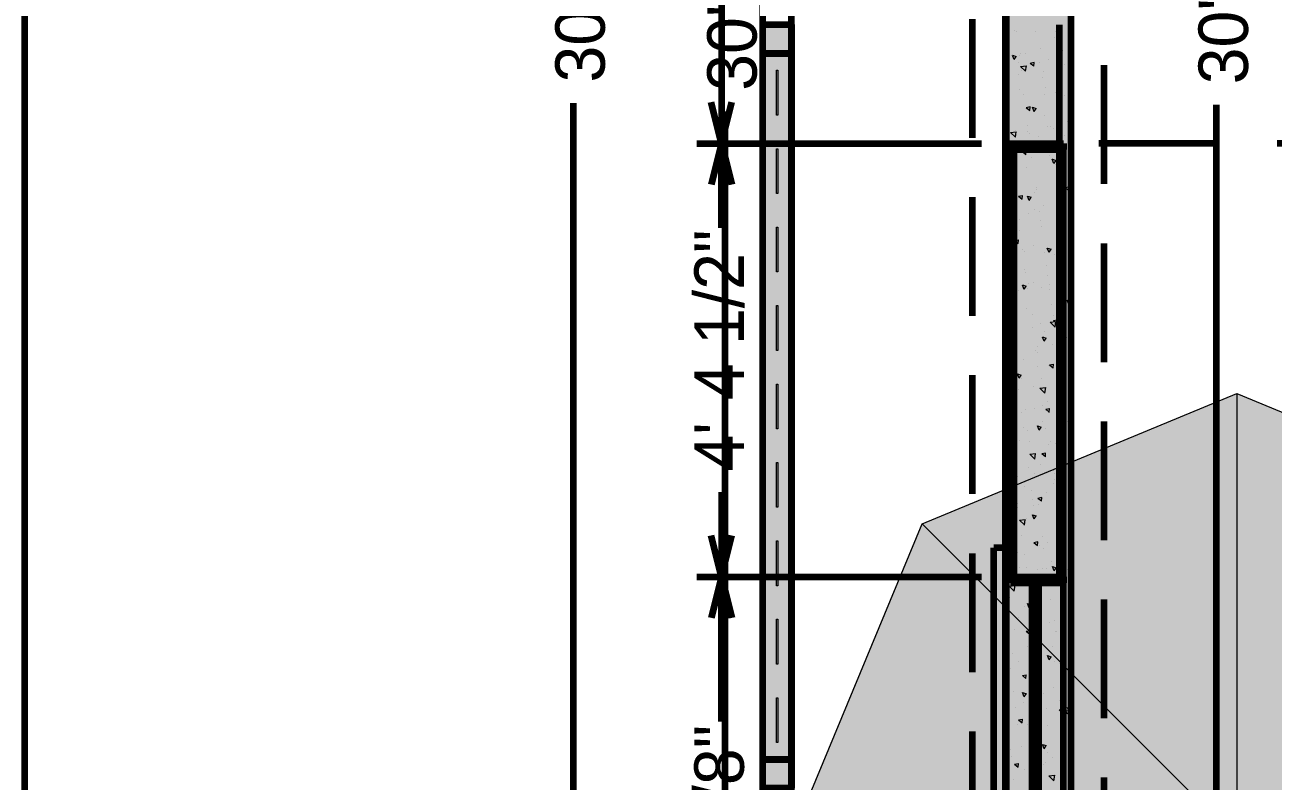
# Model space of a CAD drawing. Header units: inches. Extents: x -355 to 955, y -237 to 947.
# Drawn here: x -64.9 to 86.4, y 125 to 216.7 of the extents above; entities that cross this region are included whole.
import ezdxf

# ---------------------------------------------------------------- set-up
doc = ezdxf.new("R2010")
doc.units = ezdxf.units.IN
doc.header["$LTSCALE"] = 96
doc.header["$MEASUREMENT"] = 0
doc.linetypes.add('Dash', pattern=[0.225, 0.15, -0.075])
for name, color, linetype, lineweight, true_color in [('Casings_ Exterior-1', 7, 'Continuous', 158, 0x000000), ('Dimensions-0', 7, 'Continuous', 158, 0x000080), ('Dimensions-1', 7, 'Continuous', 158, 0x000080), ('Dimensions-2', 7, 'Continuous', 158, 0x000080), ('Doors-1', 7, 'Continuous', 158, 0x4b4b4b), ('Footings-0', 7, 'Dash', 211, 0x000000), ('Furniture_ Exterior-2', 7, 'Continuous', 211, 0x008080), ('Slabs-1', 7, 'Continuous', 211, 0x000000), ('Walls_  Foundation-0', 7, 'Continuous', 211, 0x000000), ('Walls_  Normal-1', 7, 'Continuous', 211, 0x000000), ('Walls_  Railings-2', 7, 'Continuous', 158, 0x000000), ('Windows-1', 7, 'Continuous', 158, 0x4b4b4b)]:
    doc.layers.add(name, color=color, linetype=linetype, lineweight=lineweight, true_color=true_color)

# ---------------------------------------------------------------- blocks, each defined once
blk = doc.blocks.new('Patio Table (w_ umbrella)')
at = {"layer": 'Furniture_ Exterior-2', "color": 136, "lineweight": 0, "true_color": 0x008080, "transparency": 33554687}
for p, q in [((0, 0), (0, 108)), ((-38.18, 92.18), (38.18, 15.82)), ((-38.18, 15.82), (38.18, 92.18)), ((54, 54), (-54, 54))]:
    blk.add_line(p, q, dxfattribs=at)
blk.add_lwpolyline([(0, 108), (38.18, 92.18), (54, 54), (38.18, 15.82), (0, 0), (-38.18, 15.82), (-54, 54), (-38.18, 92.18)], close=True, dxfattribs=at)
blk.add_circle((0, 54), 0.5, dxfattribs=at)
at = {"layer": 'Furniture_ Exterior-2', "color": 7, "lineweight": 0, "true_color": 0xffffff, "transparency": 33554687}
for points in [[(-38.18, 92.18), (0, 108), (-38.18, 92.18), (38.18, 92.18)], [(-38.18, 92.18), (0, 0), (-38.18, 92.18), (-54, 54)], [(-38.18, 92.18), (38.18, 15.82), (-38.18, 92.18), (0, 0)], [(-38.18, 92.18), (38.18, 92.18), (-38.18, 92.18), (38.18, 15.82)], [(38.18, 92.18), (54, 54), (38.18, 92.18), (38.18, 15.82)], [(0, 54.5), (-0.47, 54.17), (-0.5, 54), (-0.49, 54.09)], [(0, 54.5), (-0.5, 54), (-0.47, 53.83), (-0.49, 53.91)], [(0, 54.5), (-0.38, 54.32), (-0.47, 54.17), (-0.43, 54.25)], [(0, 54.5), (-0.47, 53.83), (-0.38, 53.68), (-0.43, 53.75)], [(0, 54.5), (-0.25, 54.43), (-0.38, 54.32), (-0.32, 54.38)], [(0, 54.5), (-0.38, 53.68), (-0.25, 53.57), (-0.32, 53.62)], [(0, 54.5), (-0.09, 54.49), (-0.25, 54.43), (-0.17, 54.47)], [(0, 54.5), (-0.25, 53.57), (-0.09, 53.51), (-0.17, 53.53)], [(0, 54.5), (-0.09, 53.51), (0.09, 53.51), (0, 53.5)], [(0, 54.5), (0.09, 53.51), (0.25, 53.57), (0.17, 53.53)], [(0, 54.5), (0.25, 53.57), (0.38, 53.68), (0.32, 53.62)], [(0, 54.5), (0.38, 53.68), (0.47, 53.83), (0.43, 53.75)], [(0, 54.5), (0.47, 53.83), (0.5, 54), (0.49, 53.91)], [(0, 54.5), (0.5, 54), (0.47, 54.17), (0.49, 54.09)], [(0, 54.5), (0.47, 54.17), (0.38, 54.32), (0.43, 54.25)], [(0, 54.5), (0.38, 54.32), (0.25, 54.43), (0.32, 54.38)], [(0, 54.5), (0.25, 54.43), (0.09, 54.49), (0.17, 54.47)], [(0, 0), (-38.18, 15.82), (0, 0), (-54, 54)]]:
    blk.add_solid(points, dxfattribs=at)
blk = doc.blocks.new('Wide Slats_0')
at = {"layer": 'Walls_  Railings-2', "color": 18, "lineweight": 0, "true_color": 0x000000, "transparency": 33554687}
for points in [[(-13.5, 0.125), (-7.5, 0.125), (-7.5, 0), (-13.5, 0)], [(-3, 0.125), (3, 0.125), (3, 0), (-3, 0)], [(7.5, 0.125), (13.5, 0.125), (13.5, 0), (7.5, 0)]]:
    blk.add_lwpolyline(points, close=True, dxfattribs=at)
at = {"layer": 'Walls_  Railings-2', "color": 7, "lineweight": 0, "true_color": 0xffffff, "transparency": 33554623}
for points in [[(-13.5, 0), (-13.5, 0.125), (-13.5, 0), (-7.5, 0.125)], [(-13.5, 0), (-7.5, 0.125), (-13.5, 0), (-7.5, 0)], [(-3, 0), (-3, 0.125), (-3, 0), (3, 0.125)], [(-3, 0), (3, 0.125), (-3, 0), (3, 0)], [(7.5, 0), (7.5, 0.125), (7.5, 0), (13.5, 0.125)], [(7.5, 0), (13.5, 0.125), (7.5, 0), (13.5, 0)]]:
    blk.add_solid(points, dxfattribs=at)

msp = doc.modelspace()

# ---------------------------------------------------------------- linework, layer by layer
at = {"layer": 'Casings_ Exterior-1', "transparency": 33554687}
for p in [(52.56, 74.46), (54.56, 153.28)]:
    msp.add_line(p, (52.56, 153.28), dxfattribs=at)
at = {"layer": 'Dimensions-0', "color": 176, "linetype": 'Continuous', "lineweight": 158, "true_color": 0x000080, "transparency": 33554687}
msp.add_line((19.95, 206.23), (19.95, 34.22), dxfattribs=at)
at = {"layer": 'Dimensions-1', "color": 176, "linetype": 'Continuous', "lineweight": 158, "true_color": 0x000080, "transparency": 33554687}
for p, q in [((19.53, 238.69), (19.53, 202.34)), ((1.53, 207.23), (1.53, 35.22)), ((16.53, 202.34), (51.05, 202.34)), ((19.53, 192.09), (19.53, 202.34)), ((19.53, 160.03), (19.53, 149.78)), ((16.53, 149.78), (51.05, 149.78)), ((19.53, 132.24), (19.53, 149.78))]:
    msp.add_line(p, q, dxfattribs=at)
at = {"layer": 'Dimensions-1', "transparency": 33554687}
for p, q in [((19.53, 202.34), (18.28, 207.34)), ((19.53, 202.34), (20.78, 207.34)), ((19.53, 202.34), (18.28, 197.34)), ((19.53, 202.34), (20.78, 197.34)), ((19.53, 149.78), (18.28, 154.78)), ((19.53, 149.78), (20.78, 154.78)), ((19.53, 149.78), (18.28, 144.78)), ((19.53, 149.78), (20.78, 144.78))]:
    msp.add_line(p, q, dxfattribs=at)
at = {"layer": 'Dimensions-2', "color": 176, "linetype": 'Continuous', "lineweight": 158, "true_color": 0x000080, "transparency": 33554687}
msp.add_line((79.53, 207.01), (79.53, 35), dxfattribs=at)
at = {"layer": 'Doors-1', "color": 251, "linetype": 'Continuous', "lineweight": 158, "true_color": 0x4b4b4b, "transparency": 33554687}
msp.add_line((54.05, 202.34), (54.05, 286.34), dxfattribs=at)
at = {"layer": 'Doors-1', "linetype": 'Dash', "transparency": 33554687}
for p, q in [((60.5, 202.34), (60.5, 286.34)), ((144.5, 202.34), (60.5, 202.34))]:
    msp.add_line(p, q, dxfattribs=at)
at = {"layer": 'Doors-1', "transparency": 33554687}
for p, q in [((54.05, 202.34), (54.05, 201.59)), ((54.05, 202.34), (61, 202.34)), ((54.05, 201.59), (61, 201.59)), ((61, 202.34), (61, 201.59))]:
    msp.add_line(p, q, dxfattribs=at)
at = {"layer": 'Footings-0', "transparency": 33554687}
for p, q in [((49.95, 30.22), (49.95, 398.22)), ((65.95, 46.22), (65.95, 382.22))]:
    msp.add_line(p, q, dxfattribs=at)
at = {"layer": 'Slabs-1', "transparency": 33554687}
msp.add_lwpolyline([(54.05, 394.27), (54.05, 34.27), (-64.95, 34.27), (-64.95, 394.27)], close=True, dxfattribs=at)
at = {"layer": 'Walls_  Foundation-0', "color": 18, "linetype": 'Continuous', "lineweight": 211, "true_color": 0x000000, "transparency": 33554687}
for p, q in [((53.95, 34.22), (53.95, 394.22)), ((61.95, 42.22), (61.95, 386.22))]:
    msp.add_line(p, q, dxfattribs=at)
at = {"layer": 'Walls_  Foundation-0', "color": 252, "lineweight": 9, "true_color": 0x969696, "transparency": 33554687}
for p, q in [((60.54, 216.66), (60.54, 216.66)), ((55.05, 216.06), (55.05, 216.06)), ((55.25, 215.87), (55.25, 215.87)), ((57.55, 215.96), (57.55, 215.96)), ((59.93, 215.15), (59.93, 215.15)), ((60.04, 215.87), (60.04, 215.87)), ((58.21, 213.9), (58.21, 213.9)), ((60.94, 213.57), (60.94, 213.57)), ((55.01, 212.5), (54.81, 213.02)), ((54.82, 213.03), (55.27, 212.88)), ((55.01, 212.51), (55.26, 212.88)), ((55.58, 212.2), (55.58, 212.2)), ((55.62, 213.03), (55.62, 213.03)), ((55.79, 213.19), (55.79, 213.19)), ((56.37, 213.3), (56.37, 213.3)), ((56.96, 212.09), (57.43, 212.18)), ((56.96, 212.09), (57.39, 211.73)), ((57.39, 211.72), (57.43, 212.17)), ((58.08, 212.11), (58.08, 212.11)), ((59.14, 212.56), (59.14, 212.56)), ((60.22, 212.82), (60.22, 212.82)), ((60.57, 212.02), (60.57, 212.02)), ((61.16, 211.93), (61.16, 211.93)), ((53.99, 210.69), (53.99, 210.69)), ((55.58, 210.71), (55.58, 210.71)), ((55.8, 211.67), (56.51, 211.76)), ((55.8, 211.67), (56.41, 211.09)), ((55.87, 211.15), (55.87, 211.15)), ((56.41, 211.09), (56.51, 211.75)), ((57.38, 211.72), (57.38, 211.72)), ((58.58, 211.06), (58.58, 211.06)), ((60.45, 210.67), (60.25, 211.2)), ((60.26, 211.21), (60.71, 211.06)), ((60.45, 210.68), (60.7, 211.06)), ((55.64, 208.9), (55.64, 208.9)), ((58.42, 210.33), (58.42, 210.33)), ((58.83, 209.18), (58.83, 209.18)), ((61.54, 209.09), (61.54, 209.09)), ((56.14, 208.31), (56.14, 208.31)), ((58.64, 208.22), (58.64, 208.22)), ((60.06, 208.53), (60.06, 208.53)), ((61.13, 208.12), (61.13, 208.12)), ((56.49, 206.71), (56.96, 206.8)), ((56.49, 206.71), (56.92, 206.35)), ((56.49, 206.42), (56.49, 206.42)), ((56.92, 206.34), (56.96, 206.79)), ((57.43, 206.19), (57.23, 206.72)), ((57.24, 206.73), (57.69, 206.58)), ((57.43, 206.21), (57.68, 206.58)), ((61.78, 207.21), (61.78, 207.21)), ((54.12, 204.61), (54.12, 204.61)), ((56.62, 204.52), (56.62, 204.52)), ((58.72, 205.78), (58.72, 205.78)), ((59.12, 204.43), (59.12, 204.43)), ((59.45, 204.44), (59.45, 204.44)), ((61.49, 205.03), (61.49, 205.03)), ((54.15, 203.67), (54.15, 203.67)), ((54.56, 203.67), (55.27, 203.75)), ((54.56, 203.67), (55.17, 203.09)), ((55.17, 203.93), (55.17, 203.93)), ((55.17, 203.08), (55.27, 203.75)), ((56.64, 203.73), (56.64, 203.73)), ((56.87, 203.58), (56.87, 203.58)), ((57.93, 203.19), (57.93, 203.19)), ((59.73, 204.2), (59.73, 204.2)), ((61.07, 203.36), (61.07, 203.36)), ((61.61, 204.34), (61.61, 204.34)), ((54.41, 201.72), (54.21, 202.24)), ((54.22, 202.26), (54.67, 202.1)), ((54.37, 201.34), (54.37, 201.34)), ((54.41, 201.73), (54.66, 202.1)), ((56.02, 201.33), (56.49, 201.42)), ((56.02, 201.33), (56.45, 200.97)), ((56.17, 202.35), (56.17, 202.35)), ((56.45, 200.96), (56.49, 201.41)), ((57.11, 201.7), (57.11, 201.7)), ((59.82, 201.6), (59.82, 201.6)), ((61.66, 202.37), (61.95, 202.42)), ((61.66, 202.37), (61.95, 202.13)), ((54.65, 200.76), (54.65, 200.76)), ((54.84, 201.23), (54.84, 201.23)), ((57.15, 200.67), (57.15, 200.67)), ((59.27, 200.87), (59.27, 200.87)), ((59.85, 199.89), (59.64, 200.42)), ((59.65, 200.57), (59.65, 200.57)), ((59.66, 200.43), (60.11, 200.28)), ((59.85, 199.91), (60.1, 200.28)), ((54.78, 198.94), (54.78, 198.94)), ((56.49, 199.44), (56.49, 199.44)), ((60.07, 199.73), (60.07, 199.73)), ((60.91, 199.07), (60.91, 199.07)), ((55.21, 196.86), (55.21, 196.86)), ((57.71, 196.77), (57.71, 196.77)), ((57.74, 196.96), (57.74, 196.96)), ((61.07, 198.25), (61.07, 198.25)), ((61.19, 196.99), (61.66, 197.08)), ((61.19, 196.99), (61.62, 196.63)), ((61.62, 196.62), (61.66, 197.07)), ((53.95, 195.74), (54.03, 195.75)), ((53.95, 195.22), (54.03, 195.75)), ((55.15, 196.09), (55.15, 196.09)), ((55.55, 195.95), (56.02, 196.04)), ((55.55, 195.95), (55.98, 195.59)), ((55.98, 195.58), (56.02, 196.03)), ((56.83, 195.42), (56.62, 195.94)), ((56.64, 195.95), (57.09, 195.8)), ((56.83, 195.43), (57.08, 195.8)), ((57.51, 196.41), (57.51, 196.41)), ((60.21, 196.68), (60.21, 196.68)), ((60.28, 195.66), (60.28, 195.66)), ((61.86, 196.66), (61.95, 196.67)), ((61.86, 196.66), (61.95, 196.58)), ((53.96, 194.56), (53.96, 194.56)), ((55.4, 194.22), (55.4, 194.22)), ((56.72, 193.82), (56.72, 193.82)), ((57.49, 194.27), (57.49, 194.27)), ((58.11, 194.12), (58.11, 194.12)), ((58.52, 194.83), (58.52, 194.83)), ((60.69, 194.99), (60.69, 194.99)), ((61.92, 193.9), (61.92, 193.9)), ((54.97, 192.98), (54.97, 192.98)), ((55.69, 193.08), (55.69, 193.08)), ((58.19, 192.98), (58.19, 192.98)), ((58.36, 192.24), (58.36, 192.24)), ((60.69, 192.89), (60.69, 192.89)), ((53.95, 191.36), (54.07, 191.32)), ((53.95, 191.16), (54.06, 191.32)), ((55.69, 191.77), (55.69, 191.77)), ((60.12, 191.41), (60.12, 191.41)), ((60.72, 191.61), (61.19, 191.7)), ((60.72, 191.61), (61.15, 191.25)), ((61.07, 192.15), (61.07, 192.15)), ((61.15, 191.24), (61.19, 191.69)), ((55.08, 190.57), (55.55, 190.66)), ((55.08, 190.57), (55.51, 190.21)), ((55.51, 190.2), (55.55, 190.65)), ((56.02, 189.48), (56.02, 189.48)), ((56.22, 189.22), (56.22, 189.22)), ((57.34, 189.98), (57.34, 189.98)), ((59.25, 189.12), (59.04, 189.64)), ((59.05, 189.65), (59.51, 189.5)), ((59.25, 189.13), (59.5, 189.5)), ((61.31, 190.27), (61.31, 190.27)), ((61.76, 189.61), (61.76, 189.61)), ((58.72, 189.13), (58.72, 189.13)), ((59.86, 188.88), (59.86, 188.88)), ((60.62, 188.66), (61.33, 188.74)), ((60.62, 188.66), (61.23, 188.07)), ((61.22, 189.04), (61.22, 189.04)), ((61.23, 188.07), (61.33, 188.74)), ((56.31, 187.04), (56.31, 187.04)), ((56.4, 186.64), (56.4, 186.64)), ((58.98, 187.51), (58.98, 187.51)), ((59.07, 186.29), (59.07, 186.29)), ((60.25, 186.23), (60.72, 186.32)), ((60.25, 186.23), (60.68, 185.87)), ((60.68, 185.86), (60.72, 186.31)), ((60.87, 187.3), (60.87, 187.3)), ((54.29, 185.42), (54.29, 185.42)), ((54.61, 185.19), (55.08, 185.28)), ((54.61, 185.19), (55.04, 184.83)), ((55.04, 184.82), (55.08, 185.27)), ((56.23, 184.64), (56.02, 185.16)), ((56.03, 185.17), (56.49, 185.02)), ((56.23, 184.65), (56.48, 185.02)), ((56.64, 184.76), (56.64, 184.76)), ((56.79, 185.33), (56.79, 185.33)), ((57.31, 185.46), (57.31, 185.46)), ((58.34, 184.81), (58.34, 184.81)), ((59.28, 185.24), (59.28, 185.24)), ((59.35, 184.67), (59.35, 184.67)), ((61.78, 185.14), (61.78, 185.14)), ((61.94, 185.53), (61.94, 185.53)), ((55.51, 184.44), (55.51, 184.44)), ((61.66, 182.81), (61.46, 183.34)), ((61.47, 183.35), (61.92, 183.2)), ((61.66, 182.82), (61.92, 183.2)), ((54.31, 182), (54.31, 182)), ((56.54, 182.32), (56.54, 182.32)), ((59.6, 182.79), (59.6, 182.79)), ((60.97, 181.95), (60.97, 181.95)), ((54.77, 181.63), (54.77, 181.63)), ((57.27, 181.54), (57.27, 181.54)), ((58.19, 180.52), (58.19, 180.52)), ((59.38, 180.65), (60.09, 180.74)), ((59.38, 180.65), (59.99, 180.07)), ((59.76, 181.45), (59.76, 181.45)), ((59.78, 180.85), (60.25, 180.94)), ((59.78, 180.85), (60.21, 180.49)), ((59.99, 180.06), (60.09, 180.73)), ((60.21, 180.48), (60.25, 180.93)), ((54.14, 179.81), (54.61, 179.9)), ((54.14, 179.81), (54.57, 179.45)), ((54.57, 179.44), (54.61, 179.89)), ((54.68, 179.16), (54.68, 179.16)), ((57.27, 180.03), (57.27, 180.03)), ((58.64, 178.34), (58.44, 178.86)), ((58.45, 178.87), (58.9, 178.72)), ((58.64, 178.35), (58.9, 178.72)), ((58.66, 179.51), (58.66, 179.51)), ((61.42, 178.76), (61.42, 178.76)), ((54.93, 177.28), (54.93, 177.28)), ((55.1, 177.67), (55.1, 177.67)), ((55.3, 177.78), (55.3, 177.78)), ((57.64, 177.19), (57.64, 177.19)), ((57.79, 177.69), (57.79, 177.69)), ((59.66, 177.93), (59.66, 177.93)), ((60.22, 178.05), (60.22, 178.05)), ((60.29, 177.59), (60.29, 177.59)), ((54.77, 175.72), (54.77, 175.72)), ((56.11, 176.08), (56.11, 176.08)), ((57.86, 176.92), (57.86, 176.92)), ((53.95, 174.48), (54.13, 174.52)), ((53.95, 174.19), (54.1, 174.07)), ((54.1, 174.06), (54.13, 174.51)), ((54.3, 175.07), (54.3, 175.07)), ((55.62, 173.86), (55.42, 174.39)), ((55.43, 174.4), (55.88, 174.24)), ((55.62, 173.87), (55.88, 174.24)), ((57.89, 175.31), (57.89, 175.31)), ((59.19, 175.35), (59.19, 175.35)), ((59.31, 175.47), (59.78, 175.56)), ((59.31, 175.47), (59.74, 175.11)), ((59.74, 175.1), (59.78, 175.55)), ((60.6, 175.21), (60.6, 175.21)), ((55.86, 173.88), (55.86, 173.88)), ((57.39, 172.86), (57.39, 172.86)), ((58.14, 172.65), (58.85, 172.73)), ((58.14, 172.65), (58.75, 172.06)), ((58.36, 173.79), (58.36, 173.79)), ((58.75, 172.06), (58.85, 172.73)), ((60.84, 173.33), (60.84, 173.33)), ((60.85, 173.7), (60.85, 173.7)), ((61.06, 172.04), (60.86, 172.56)), ((60.87, 172.57), (61.32, 172.42)), ((54.62, 171.43), (54.62, 171.43)), ((55.55, 172.54), (55.55, 172.54)), ((59.04, 171.06), (59.04, 171.06)), ((61, 171.98), (61, 171.98)), ((61.06, 172.04), (61.31, 172.42)), ((61.82, 172.49), (61.82, 172.49)), ((55.93, 169.7), (55.93, 169.7)), ((56.34, 170.1), (56.34, 170.1)), ((57.45, 170.14), (57.45, 170.14)), ((58.51, 170.57), (58.51, 170.57)), ((58.84, 170.09), (59.31, 170.18)), ((58.84, 170.09), (59.27, 169.73)), ((58.84, 170), (58.84, 170)), ((59.27, 169.72), (59.31, 170.17)), ((61.33, 169.91), (61.33, 169.91)), ((58.04, 167.56), (57.84, 168.09)), ((57.85, 168.09), (58.3, 167.94)), ((58.46, 168.56), (58.46, 168.56)), ((60.21, 169.39), (60.21, 169.39)), ((61.47, 168.6), (61.47, 168.6)), ((54.9, 166.71), (54.9, 166.71)), ((56.17, 167.83), (56.17, 167.83)), ((56.65, 167.55), (56.65, 167.55)), ((58.04, 167.57), (58.29, 167.94)), ((58.88, 167.73), (58.88, 167.73)), ((54.37, 166.33), (54.37, 166.33)), ((55.62, 166.26), (55.62, 166.26)), ((56.87, 166.24), (56.87, 166.24)), ((59.13, 165.85), (59.13, 165.85)), ((59.37, 166.15), (59.37, 166.15)), ((60.04, 165.89), (60.04, 165.89)), ((61.84, 165.76), (61.84, 165.76)), ((61.86, 166.06), (61.86, 166.06)), ((55.02, 163.08), (54.82, 163.61)), ((54.83, 163.62), (55.28, 163.46)), ((56.9, 164.64), (57.61, 164.73)), ((56.9, 164.64), (57.51, 164.06)), ((57.51, 164.06), (57.61, 164.72)), ((58.36, 164.71), (58.83, 164.8)), ((58.36, 164.71), (58.8, 164.35)), ((58.8, 164.34), (58.83, 164.79)), ((54.21, 162.22), (54.21, 162.22)), ((54.93, 162.44), (54.93, 162.44)), ((55.02, 163.09), (55.27, 163.46)), ((55.47, 161.97), (55.47, 161.97)), ((56.8, 163.09), (56.8, 163.09)), ((57.43, 162.35), (57.43, 162.35)), ((58.24, 163.4), (58.24, 163.4)), ((59.8, 162.61), (59.8, 162.61)), ((59.93, 162.26), (59.93, 162.26)), ((56.24, 160.77), (56.24, 160.77)), ((59.75, 161.12), (59.75, 161.12)), ((59.89, 161.6), (59.89, 161.6)), ((60.46, 161.26), (60.26, 161.78)), ((60.27, 161.79), (60.72, 161.64)), ((60.46, 161.27), (60.71, 161.64)), ((60.8, 161.03), (60.8, 161.03)), ((54.46, 160.34), (54.46, 160.34)), ((57.17, 160.25), (57.17, 160.25)), ((57.25, 159.19), (57.25, 159.19)), ((57.89, 159.33), (58.36, 159.42)), ((57.89, 159.33), (58.32, 158.97)), ((58.32, 158.96), (58.36, 159.41)), ((59, 160.02), (59, 160.02)), ((55.41, 158.65), (55.41, 158.65)), ((55.45, 158.18), (55.45, 158.18)), ((57.42, 158.37), (57.42, 158.37)), ((57.91, 158.56), (57.91, 158.56)), ((60.13, 158.28), (60.13, 158.28)), ((60.41, 158.47), (60.41, 158.47)), ((55.66, 156.64), (56.37, 156.72)), ((55.66, 156.64), (56.27, 156.06)), ((56.27, 156.05), (56.37, 156.72)), ((56.47, 156.8), (56.47, 156.8)), ((57.44, 156.78), (57.24, 157.31)), ((57.25, 157.31), (57.7, 157.16)), ((57.44, 156.79), (57.69, 157.16)), ((60.37, 156.4), (60.37, 156.4)), ((60.89, 156.44), (60.89, 156.44)), ((55.08, 155.61), (55.08, 155.61)), ((55.94, 154.8), (55.94, 154.8)), ((58.44, 154.71), (58.44, 154.71)), ((60.94, 154.61), (60.94, 154.61)), ((54.67, 154.31), (54.67, 154.31)), ((57.42, 153.95), (57.89, 154.04)), ((57.42, 153.95), (57.85, 153.59)), ((57.85, 153.58), (57.89, 154.03)), ((58.04, 153.63), (58.04, 153.63)), ((58.59, 153.24), (58.59, 153.24)), ((59.09, 153.94), (59.09, 153.94)), ((54.42, 152.31), (54.22, 152.83)), ((54.23, 152.84), (54.68, 152.69)), ((54.42, 152.31), (54.67, 152.69)), ((55.03, 151.4), (55.03, 151.4)), ((55.46, 152.77), (55.46, 152.77)), ((56.32, 152.51), (56.32, 152.51)), ((59.6, 151.66), (59.6, 151.66)), ((60.74, 152.14), (60.74, 152.14)), ((61, 151.66), (61, 151.66)), ((61.35, 152.5), (61.35, 152.5)), ((54.01, 151), (54.01, 151)), ((55.7, 150.89), (55.7, 150.89)), ((56.5, 150.9), (56.5, 150.9)), ((57.79, 150.65), (57.79, 150.65)), ((58.41, 150.79), (58.41, 150.79)), ((59, 150.81), (59, 150.81)), ((59.86, 150.48), (59.66, 151.01)), ((59.67, 151.01), (60.12, 150.86)), ((59.86, 150.49), (60.11, 150.86)), ((61.5, 150.72), (61.5, 150.72)), ((54.24, 148.81), (54.24, 148.81)), ((54.42, 148.64), (55.13, 148.72)), ((54.42, 148.64), (55.03, 148.05)), ((55.03, 148.05), (55.13, 148.72)), ((56.04, 149.82), (56.04, 149.82)), ((56.95, 148.57), (57.42, 148.66)), ((56.95, 148.57), (57.38, 148.21)), ((57.38, 148.2), (57.42, 148.65)), ((58.66, 148.92), (58.66, 148.92)), ((61.37, 148.82), (61.37, 148.82)), ((54.49, 147.21), (54.49, 147.21)), ((56.98, 147.12), (56.98, 147.12)), ((57.32, 147.34), (57.32, 147.34)), ((59.48, 147.02), (59.48, 147.02)), ((61.62, 146.94), (61.62, 146.94)), ((61.74, 146.98), (61.74, 146.98)), ((56.33, 146.15), (56.33, 146.15)), ((56.84, 146), (56.64, 146.53)), ((56.65, 146.54), (57.1, 146.38)), ((56.84, 146.01), (57.09, 146.38)), ((60.94, 145.72), (60.94, 145.72)), ((55.52, 144.85), (55.52, 144.85)), ((57.38, 143.87), (57.38, 143.87)), ((59.28, 144.18), (59.28, 144.18)), ((59.94, 144.48), (59.94, 144.48)), ((61.95, 144.14), (61.95, 144.14)), ((53.99, 143.41), (53.99, 143.41)), ((55.02, 143.35), (55.02, 143.35)), ((56.48, 143.19), (56.95, 143.28)), ((56.48, 143.19), (56.91, 142.83)), ((56.7, 143.31), (56.7, 143.31)), ((56.91, 142.82), (56.95, 143.27)), ((57.17, 143.05), (57.17, 143.05)), ((57.51, 143.26), (57.51, 143.26)), ((58.39, 142.29), (58.39, 142.29)), ((60.01, 143.17), (60.01, 143.17)), ((60.14, 143.12), (60.14, 143.12)), ((61.59, 142.68), (61.59, 142.68)), ((53.95, 141.95), (54.08, 141.91)), ((53.95, 141.72), (54.07, 141.91)), ((56.59, 141.28), (56.59, 141.28)), ((56.95, 141.43), (56.95, 141.43)), ((59.66, 141.34), (59.66, 141.34)), ((61.72, 141.63), (61.95, 141.65)), ((61.72, 141.63), (61.95, 141.41)), ((54.83, 140.45), (54.83, 140.45)), ((55.58, 139.46), (55.58, 139.46)), ((58.08, 139.37), (58.08, 139.37)), ((59.26, 139.7), (59.06, 140.23)), ((59.06, 140.23), (59.52, 140.08)), ((59.26, 139.71), (59.51, 140.08)), ((59.9, 139.46), (59.9, 139.46)), ((60.57, 139.28), (60.57, 139.28)), ((54.61, 138.67), (54.61, 138.67)), ((56.01, 137.81), (56.48, 137.9)), ((56.01, 137.81), (56.44, 137.45)), ((56.44, 137.44), (56.48, 137.89)), ((58.17, 137.88), (58.17, 137.88)), ((61.65, 138.85), (61.95, 138.91)), ((61.65, 138.85), (61.95, 138.6)), ((57.57, 136.7), (57.57, 136.7)), ((59.73, 136.35), (59.73, 136.35)), ((54.99, 135.83), (54.99, 135.83)), ((56.04, 135.76), (56.5, 135.6)), ((56.24, 135.23), (56.04, 135.75)), ((56.06, 135.67), (56.06, 135.67)), ((56.24, 135.23), (56.49, 135.6)), ((56.37, 135.39), (56.37, 135.39)), ((58.56, 135.58), (58.56, 135.58)), ((60.53, 134.72), (60.53, 134.72)), ((60.74, 134.76), (60.74, 134.76)), ((60.79, 135.02), (60.79, 135.02)), ((61.05, 135.49), (61.05, 135.49)), ((55.23, 133.95), (55.23, 133.95)), ((56.17, 134.5), (56.17, 134.5)), ((57.94, 133.86), (57.94, 133.86)), ((58.02, 133.59), (58.02, 133.59)), ((58.94, 133.75), (58.94, 133.75)), ((60.48, 133.62), (61.19, 133.71)), ((60.48, 133.62), (61.09, 133.04)), ((61.09, 133.03), (61.19, 133.7)), ((61.18, 133.47), (61.65, 133.56)), ((61.18, 133.47), (61.61, 133.11)), ((61.68, 133.4), (61.48, 133.93)), ((61.48, 133.93), (61.93, 133.78)), ((61.61, 133.1), (61.65, 133.55)), ((61.68, 133.41), (61.93, 133.78)), ((54.09, 131.91), (54.09, 131.91)), ((55.38, 131.91), (55.38, 131.91)), ((55.54, 132.43), (56.01, 132.52)), ((55.54, 132.43), (55.97, 132.07)), ((55.97, 132.06), (56.01, 132.51)), ((56.59, 131.82), (56.59, 131.82)), ((57.18, 132.92), (57.18, 132.92)), ((58.19, 131.98), (58.19, 131.98)), ((59.08, 131.73), (59.08, 131.73)), ((60.9, 131.88), (60.9, 131.88)), ((61.58, 131.63), (61.58, 131.63)), ((54.6, 128.79), (54.6, 128.79)), ((55.86, 129.21), (55.86, 129.21)), ((58.66, 128.93), (58.46, 129.45)), ((58.46, 129.45), (58.91, 129.3)), ((58.66, 128.93), (58.91, 129.3)), ((61.15, 130.01), (61.15, 130.01)), ((54.65, 128.02), (54.65, 128.02)), ((57.15, 127.92), (57.15, 127.92)), ((58.81, 127.24), (58.81, 127.24)), ((59.02, 128.43), (59.02, 128.43)), ((59.65, 127.83), (59.65, 127.83)), ((60.71, 128.09), (61.18, 128.18)), ((60.71, 128.09), (61.14, 127.73)), ((61.14, 127.72), (61.18, 128.17)), ((55.07, 127.05), (55.54, 127.14)), ((55.07, 127.05), (55.5, 126.69)), ((55.5, 126.68), (55.54, 127.13)), ((56.23, 126.37), (56.23, 126.37)), ((57.22, 125.93), (57.22, 125.93)), ((58.52, 126.97), (58.52, 126.97)), ((59.24, 125.62), (59.95, 125.7)), ((59.85, 125.03), (59.95, 125.7)), ((61.28, 126.23), (61.28, 126.23)), ((54.96, 125.13), (54.96, 125.13)), ((59.24, 125.62), (59.85, 125.03)), ((59.53, 125.39), (59.53, 125.39)), ((61.64, 125.56), (61.64, 125.56)), ((61.77, 125.27), (61.77, 125.27))]:
    msp.add_line(p, q, dxfattribs=at)
at = {"layer": 'Walls_  Foundation-0', "color": 7, "true_color": 0xffffff, "transparency": 33554687}
msp.add_solid([(53.95, 34.22), (53.95, 394.22), (61.95, 34.22), (61.95, 394.22)], dxfattribs=at)
at = {"layer": 'Walls_  Normal-1', "color": 18, "linetype": 'Continuous', "lineweight": 211, "true_color": 0x000000, "transparency": 33554687}
for p, q in [((54.05, 201.59), (61, 201.59)), ((54.05, 153.28), (54.05, 201.59)), ((54.55, 153.28), (54.55, 201.59)), ((54.56, 149.78), (54.56, 201.59)), ((55, 201.59), (60.5, 201.59)), ((55, 149.78), (55, 201.59)), ((60.5, 149.78), (60.5, 201.59)), ((61, 149.78), (61, 201.59)), ((54.05, 153.28), (54.56, 153.28)), ((54.56, 149.78), (61, 149.78)), ((55, 149.78), (60.5, 149.78))]:
    msp.add_line(p, q, dxfattribs=at)
at = {"layer": 'Walls_  Normal-1', "color": 6, "lineweight": 9, "true_color": 0xff00ff, "transparency": 33554687}
for p, q in [((54.55, 200.01), (54.05, 200.51)), ((54.05, 194.85), (54.55, 194.35)), ((54.05, 189.19), (54.55, 188.69)), ((54.05, 183.54), (54.55, 183.04)), ((54.05, 177.88), (54.55, 177.38)), ((54.05, 172.22), (54.55, 171.72)), ((54.05, 166.56), (54.55, 166.06)), ((54.05, 160.91), (54.55, 160.41)), ((54.05, 155.25), (54.55, 154.75))]:
    msp.add_line(p, q, dxfattribs=at)
at = {"layer": 'Walls_  Normal-1', "color": 7, "lineweight": 211, "true_color": 0xffffff, "transparency": 33554687}
msp.add_solid([(54.05, 153.28), (54.05, 201.59), (54.55, 153.28), (54.55, 201.59)], dxfattribs=at)
at = {"layer": 'Walls_  Normal-1', "color": 253, "lineweight": 211, "true_color": 0x899bb6, "transparency": 33554687}
msp.add_solid([(55, 149.78), (55, 201.59), (60.5, 149.78), (60.5, 201.59)], dxfattribs=at)
at = {"layer": 'Walls_  Railings-2', "transparency": 33554687}
for p, q in [((24.53, 35), (24.53, 395)), ((28.03, 38.5), (28.03, 391.5))]:
    msp.add_line(p, q, dxfattribs=at)
at = {"layer": 'Walls_  Railings-2', "color": 18, "true_color": 0x000000, "transparency": 33554687}
for points in [[(28.03, 213.25), (24.53, 213.25), (24.53, 216.75), (28.03, 216.75)], [(24.53, 127.62), (24.53, 213.25), (28.03, 213.25), (28.03, 127.62)], [(24.53, 127.62), (24.53, 213.25), (28.03, 213.25), (28.03, 127.62)], [(28.03, 124.12), (24.53, 124.12), (24.53, 127.62), (28.03, 127.62)]]:
    msp.add_lwpolyline(points, close=True, dxfattribs=at)
at = {"layer": 'Walls_  Railings-2', "color": 7, "true_color": 0xffffff, "transparency": 33554623}
for points in [[(28.03, 216.75), (28.03, 213.25), (28.03, 216.75), (24.53, 213.25)], [(28.03, 216.75), (24.53, 213.25), (28.03, 216.75), (24.53, 216.75)], [(28.03, 127.62), (24.53, 127.62), (28.03, 127.62), (28.03, 213.25)], [(24.53, 127.62), (24.53, 213.25), (24.53, 127.62), (28.03, 213.25)], [(28.03, 127.62), (24.53, 127.62), (28.03, 127.62), (28.03, 213.25)], [(24.53, 127.62), (24.53, 213.25), (24.53, 127.62), (28.03, 213.25)], [(28.03, 127.62), (28.03, 124.12), (28.03, 127.62), (24.53, 124.12)], [(28.03, 127.62), (24.53, 124.12), (28.03, 127.62), (24.53, 127.62)]]:
    msp.add_solid(points, dxfattribs=at)
at = {"layer": 'Windows-1', "transparency": 33554687}
for p, q in [((54.56, 149.78), (54.56, 149.03)), ((54.56, 149.78), (61, 149.78)), ((54.56, 149.03), (61, 149.03)), ((57.16, 149.03), (57.16, 78.71)), ((57.96, 149.03), (57.96, 78.71)), ((61, 77.96), (61, 149.78)), ((61, 149.78), (61, 149.03))]:
    msp.add_line(p, q, dxfattribs=at)

# ---------------------------------------------------------------- block references
at = {"layer": 'Furniture_ Exterior-2', "linetype": 'Continuous', "lineweight": 0, "transparency": 33554687, "rotation": 90}
msp.add_blockref('Patio Table (w_ umbrella)', (136.03, 118), dxfattribs=at)
at = {"layer": 'Walls_  Railings-2', "transparency": 33554687}
for p, xscale, rotation in [((26.34, 198.98), 0.9060846560846558, 89.99999999999997), ((26.34, 170.44), 0.9060846560846566, 90), ((26.34, 141.9), 0.9060846560846558, 89.99999999999997)]:
    msp.add_blockref('Wide Slats_0', p, dxfattribs=dict(at, xscale=xscale, rotation=rotation))

# ---------------------------------------------------------------- texts
at = {"layer": 'Dimensions-0', "color": 176, "linetype": 'Continuous', "lineweight": 158, "true_color": 0x000080, "transparency": 33554687, "insert": (23.88, 208.73), "char_height": 6, "width": 11.34, "attachment_point": 7, "rotation": 90}
msp.add_mtext("\\fChief Blueprint|b0|i0|c0|p0;30'", dxfattribs=at)
at = {"layer": 'Dimensions-1', "color": 176, "linetype": 'Continuous', "lineweight": 158, "true_color": 0x000080, "transparency": 33554687, "char_height": 6, "attachment_point": 7, "rotation": 90}
for s, insert, width in [("\\fChief Blueprint|b0|i0|c0|p0;30'", (5.46, 209.73), 11.34), ('\\fChief Blueprint|b0|i0|c0|p0;4\'-4 1/2"', (22.32, 162.53), 32.7), ('\\fChief Blueprint|b0|i0|c0|p0;5\'-11 7/8"', (22.32, 98), 37.38)]:
    msp.add_mtext(s, dxfattribs=dict(at, insert=insert, width=width))
at = {"layer": 'Dimensions-2', "color": 176, "linetype": 'Continuous', "lineweight": 158, "true_color": 0x000080, "transparency": 33554687, "insert": (83.46, 209.51), "char_height": 6, "width": 11.34, "attachment_point": 7, "rotation": 90}
msp.add_mtext("\\fChief Blueprint|b0|i0|c0|p0;30'", dxfattribs=at)

doc.saveas('drawing.dxf')
